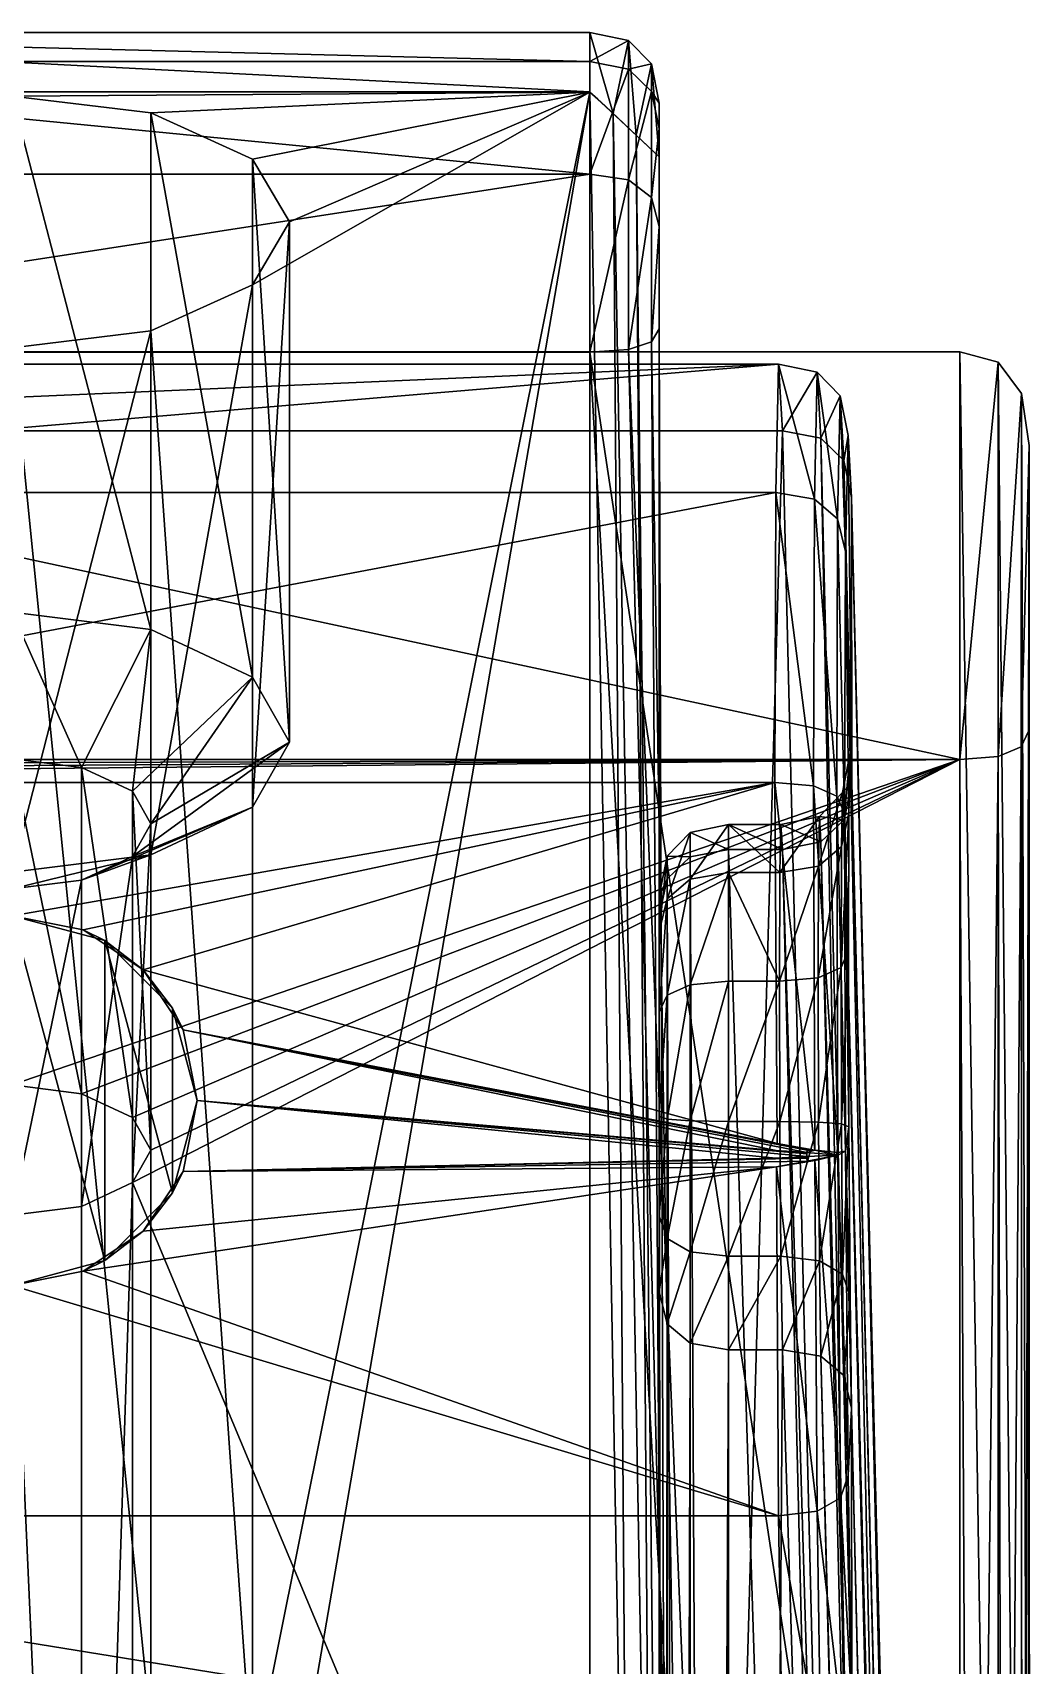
# Model space of a CAD drawing. Header units: metres. Extents: x -565 to 1231, y 366 to 1032.
# Drawn here: x 1209.28 to 1230.85, y 996.26 to 1031.61 of the extents above; entities that cross this region are included whole.
import ezdxf

# ---------------------------------------------------------------- set-up
doc = ezdxf.new("R2010")
doc.units = ezdxf.units.M

msp = doc.modelspace()

# ---------------------------------------------------------------- linework, layer by layer
for points in [[(1221.341, 1030.979, 765.622), (1221.341, 1031.607, 760.874), (1196.341, 1031.607, 760.874)], [(1196.341, 1031.607, 760.874), (1196.341, 1030.979, 765.622), (1221.341, 1030.979, 765.622)], [(1196.341, 1031.607, 760.874), (1221.341, 1031.607, 760.874), (1221.341, 1030.328, 756.259)], [(1221.341, 1030.328, 756.259), (1196.341, 1030.328, 756.259), (1196.341, 1031.607, 760.874)], [(1222.175, 1031.437, 760.886), (1221.341, 1031.607, 760.874), (1221.341, 1030.979, 765.622)], [(1221.841, 1029.859, 756.441), (1221.341, 1030.328, 756.259), (1221.341, 1031.607, 760.874)], [(1221.341, 1031.607, 760.874), (1222.175, 1031.437, 760.886), (1221.841, 1029.859, 756.441)], [(1221.341, 1030.979, 765.622), (1222.175, 1030.818, 765.567), (1222.175, 1031.437, 760.886)], [(1222.341, 1029.391, 756.623), (1221.841, 1029.859, 756.441), (1222.175, 1031.437, 760.886)], [(1222.675, 1030.928, 760.921), (1222.175, 1031.437, 760.886), (1222.175, 1030.818, 765.567)], [(1222.175, 1031.437, 760.886), (1222.675, 1030.928, 760.921), (1222.341, 1029.391, 756.623)], [(1196.341, 1030.979, 765.622), (1196.341, 1028.543, 769.747), (1221.341, 1028.543, 769.747)], [(1221.341, 1028.543, 769.747), (1221.341, 1030.979, 765.622), (1196.341, 1030.979, 765.622)], [(1222.175, 1030.818, 765.567), (1221.341, 1030.979, 765.622), (1221.341, 1028.543, 769.747)], [(1221.341, 1028.543, 769.747), (1222.175, 1028.417, 769.633), (1222.175, 1030.818, 765.567)], [(1222.175, 1030.818, 765.567), (1222.675, 1030.336, 765.4), (1222.675, 1030.928, 760.921)], [(1222.675, 1030.336, 765.4), (1222.175, 1030.818, 765.567), (1222.175, 1028.417, 769.633)], [(1222.841, 1028.922, 756.805), (1222.341, 1029.391, 756.623), (1222.675, 1030.928, 760.921)], [(1222.841, 1030.08, 760.98), (1222.675, 1030.928, 760.921), (1222.675, 1030.336, 765.4)], [(1222.675, 1030.928, 760.921), (1222.841, 1030.08, 760.98), (1222.841, 1028.922, 756.805)], [(1196.341, 1030.328, 756.259), (1221.341, 1030.328, 756.259), (1221.341, 1030.324, 756.252)], [(1196.341, 1030.328, 756.259), (1221.341, 1030.324, 756.252), (1221.341, 1030.321, 756.245)], [(1196.341, 1030.328, 756.259), (1221.341, 1030.321, 756.245), (1221.341, 1030.317, 756.239)], [(1196.341, 1030.328, 756.259), (1221.341, 1030.317, 756.239), (1208.841, 1030.233, 756.072)], [(1211.841, 1029.868, 755.356), (1208.841, 1030.233, 756.072), (1221.341, 1030.317, 756.239)], [(1214.036, 1028.87, 753.398), (1211.841, 1029.868, 755.356), (1221.341, 1030.317, 756.239)], [(1214.841, 1027.508, 750.725), (1214.036, 1028.87, 753.398), (1221.341, 1030.317, 756.239)], [(1214.036, 1026.146, 748.052), (1214.841, 1027.508, 750.725), (1221.341, 1030.317, 756.239)], [(1214.036, 993.907, 684.781), (1214.036, 1026.146, 748.052), (1221.341, 1030.317, 756.239)], [(1214.841, 992.545, 682.107), (1214.036, 993.907, 684.781), (1221.341, 1030.317, 756.239)], [(1214.841, 992.545, 682.107), (1221.341, 1030.317, 756.239), (1221.341, 984.033, 665.4)], [(1221.341, 1030.324, 756.252), (1221.341, 1030.328, 756.259), (1221.841, 1029.859, 756.441)], [(1221.341, 1030.321, 756.245), (1221.341, 1030.324, 756.252), (1221.675, 1030.012, 756.373)], [(1221.841, 1029.859, 756.441), (1221.675, 1030.012, 756.373), (1221.341, 1030.324, 756.252)], [(1221.341, 1030.317, 756.239), (1221.341, 1030.321, 756.245), (1221.508, 1030.165, 756.306)], [(1221.675, 1030.012, 756.373), (1221.508, 1030.165, 756.306), (1221.341, 1030.321, 756.245)], [(1221.341, 1030.317, 756.239), (1221.675, 1030.008, 756.367), (1221.841, 1029.853, 756.427)], [(1221.341, 1030.317, 756.239), (1221.508, 1030.165, 756.306), (1221.675, 1030.008, 756.367)], [(1221.341, 1030.317, 756.239), (1221.841, 1029.853, 756.427), (1222.175, 983.884, 665.474)], [(1222.175, 983.884, 665.474), (1221.341, 984.033, 665.4), (1221.341, 1030.317, 756.239)], [(1222.175, 1028.417, 769.633), (1222.675, 1028.038, 769.291), (1222.675, 1030.336, 765.4)], [(1222.841, 1029.532, 765.123), (1222.675, 1030.336, 765.4), (1222.675, 1028.038, 769.291)], [(1222.675, 1030.336, 765.4), (1222.841, 1029.532, 765.123), (1222.841, 1030.08, 760.98)], [(1211.841, 1018.687, 761.3), (1208.841, 1019.064, 762.01), (1208.841, 1030.233, 756.072)], [(1208.841, 1030.233, 756.072), (1211.841, 1029.868, 755.356), (1211.841, 1018.687, 761.3)], [(1222.008, 1029.7, 756.495), (1221.675, 1030.008, 756.367), (1221.508, 1030.165, 756.306)], [(1221.508, 1030.165, 756.306), (1221.675, 1030.012, 756.373), (1222.008, 1029.7, 756.495)], [(1222.341, 1029.391, 756.623), (1222.008, 1029.7, 756.495), (1221.675, 1030.012, 756.373)], [(1221.675, 1030.012, 756.373), (1221.841, 1029.859, 756.441), (1222.341, 1029.391, 756.623)], [(1222.341, 1029.387, 756.616), (1221.841, 1029.853, 756.427), (1221.675, 1030.008, 756.367)], [(1221.675, 1030.008, 756.367), (1222.008, 1029.7, 756.495), (1222.341, 1029.387, 756.616)], [(1222.841, 1030.08, 760.98), (1222.841, 1029.532, 765.123), (1222.841, 1028.922, 756.805)], [(1211.841, 1029.868, 755.356), (1214.036, 1028.87, 753.398), (1214.036, 1017.655, 759.361)], [(1214.036, 1017.655, 759.361), (1211.841, 1018.687, 761.3), (1211.841, 1029.868, 755.356)], [(1221.841, 1029.853, 756.427), (1222.341, 1029.387, 756.616), (1222.675, 983.437, 665.698)], [(1222.675, 983.437, 665.698), (1222.175, 983.884, 665.474), (1221.841, 1029.853, 756.427)], [(1222.841, 1028.922, 756.805), (1222.341, 1029.387, 756.616), (1222.008, 1029.7, 756.495)], [(1222.008, 1029.7, 756.495), (1222.341, 1029.391, 756.623), (1222.841, 1028.922, 756.805)], [(1222.341, 1029.387, 756.616), (1222.841, 1028.922, 756.805), (1222.841, 982.691, 666.071)], [(1222.841, 982.691, 666.071), (1222.675, 983.437, 665.698), (1222.341, 1029.387, 756.616)], [(1222.675, 1028.038, 769.291), (1222.841, 1027.407, 768.721), (1222.841, 1029.532, 765.123)], [(1222.841, 1029.532, 765.123), (1222.841, 1027.407, 768.721), (1222.841, 1028.922, 756.805)], [(1214.841, 1016.247, 756.713), (1214.036, 1017.655, 759.361), (1214.036, 1028.87, 753.398)], [(1214.036, 1028.87, 753.398), (1214.841, 1027.508, 750.725), (1214.841, 1016.247, 756.713)], [(1222.841, 1025.198, 770.351), (1222.841, 982.691, 666.071), (1222.841, 1028.922, 756.805)], [(1222.841, 1027.407, 768.721), (1222.841, 1025.198, 770.351), (1222.841, 1028.922, 756.805)], [(1221.341, 1028.543, 769.747), (1196.341, 1028.543, 769.747), (1196.341, 1024.69, 772.59)], [(1196.341, 1024.69, 772.59), (1221.341, 1024.69, 772.59), (1221.341, 1028.543, 769.747)], [(1222.175, 1028.417, 769.633), (1221.341, 1028.543, 769.747), (1221.341, 1024.69, 772.59)], [(1221.341, 1024.69, 772.59), (1222.175, 1024.746, 772.341), (1222.175, 1028.417, 769.633)], [(1222.675, 1028.038, 769.291), (1222.175, 1028.417, 769.633), (1222.175, 1024.746, 772.341)], [(1222.175, 1024.746, 772.341), (1222.675, 1024.916, 771.595), (1222.675, 1028.038, 769.291)], [(1222.841, 1027.407, 768.721), (1222.675, 1028.038, 769.291), (1222.675, 1024.916, 771.595)], [(1214.841, 1027.508, 750.725), (1214.036, 1026.146, 748.052), (1214.036, 1014.839, 754.064)], [(1214.036, 1014.839, 754.064), (1214.841, 1016.247, 756.713), (1214.841, 1027.508, 750.725)], [(1222.675, 1024.916, 771.595), (1222.841, 1025.198, 770.351), (1222.841, 1027.407, 768.721)], [(1211.841, 1013.808, 752.125), (1214.036, 1014.839, 754.064), (1214.036, 1026.146, 748.052)], [(1214.036, 1026.146, 748.052), (1211.841, 1025.149, 746.094), (1211.841, 1013.808, 752.125)], [(1214.036, 993.907, 684.781), (1211.841, 1025.149, 746.094), (1214.036, 1026.146, 748.052)], [(1211.841, 1025.149, 746.094), (1208.841, 1024.784, 745.378), (1208.841, 1013.43, 751.415)], [(1208.841, 1013.43, 751.415), (1211.841, 1013.808, 752.125), (1211.841, 1025.149, 746.094)], [(1211.841, 994.905, 686.738), (1208.841, 1024.784, 745.378), (1211.841, 1025.149, 746.094)], [(1214.036, 993.907, 684.781), (1211.841, 994.905, 686.738), (1211.841, 1025.149, 746.094)], [(1222.841, 1025.198, 770.351), (1222.675, 1024.916, 771.595), (1223.008, 972.285, 672.611)], [(1222.841, 1025.198, 770.351), (1222.841, 973.024, 672.225), (1222.841, 982.691, 666.071)], [(1223.008, 972.285, 672.611), (1222.841, 973.024, 672.225), (1222.841, 1025.198, 770.351)], [(1188.341, 1024.698, 772.606), (1229.342, 1024.698, 772.606), (1196.341, 1024.69, 772.59)], [(1188.341, 1024.698, 772.606), (1188.341, 1015.869, 777.3), (1229.342, 1015.869, 777.3)], [(1229.342, 1015.869, 777.3), (1229.342, 1024.698, 772.606), (1188.341, 1024.698, 772.606)], [(1229.342, 1024.698, 772.606), (1221.341, 1024.69, 772.59), (1196.341, 1024.69, 772.59)], [(1211.841, 994.905, 686.738), (1208.841, 995.27, 687.454), (1208.841, 1024.784, 745.378)], [(1222.175, 1024.746, 772.341), (1221.341, 1024.69, 772.59), (1224.341, 971.694, 672.919)], [(1229.342, 1024.698, 772.606), (1229.342, 971.694, 672.919), (1221.341, 1024.69, 772.59)], [(1229.342, 971.694, 672.919), (1224.341, 971.694, 672.919), (1221.341, 1024.69, 772.59)], [(1222.675, 1024.916, 771.595), (1222.175, 1024.746, 772.341), (1223.508, 971.842, 672.842)], [(1224.341, 971.694, 672.919), (1223.508, 971.842, 672.842), (1222.175, 1024.746, 772.341)], [(1223.508, 971.842, 672.842), (1223.008, 972.285, 672.611), (1222.675, 1024.916, 771.595)], [(1230.176, 971.546, 672.996), (1229.342, 971.694, 672.919), (1229.342, 1024.698, 772.606)], [(1229.342, 1024.698, 772.606), (1230.175, 1024.472, 772.537), (1230.176, 971.546, 672.996)], [(1230.175, 1024.472, 772.537), (1229.342, 1024.698, 772.606), (1229.342, 1015.869, 777.3)], [(1225.422, 1024.432, -3.349), (1192.26, 1024.432, -3.349), (1192.178, 1022.989, 4.761)], [(1192.178, 1022.989, 4.761), (1225.503, 1022.989, 4.761), (1225.422, 1024.432, -3.349)], [(1192.319, 1021.649, -11.101), (1192.26, 1024.432, -3.349), (1225.422, 1024.432, -3.349)], [(1225.422, 1024.432, -3.349), (1225.363, 1021.649, -11.101), (1192.319, 1021.649, -11.101)], [(1226.197, 1021.507, -11.003), (1225.363, 1021.649, -11.101), (1225.422, 1024.432, -3.349)], [(1225.422, 1024.432, -3.349), (1226.256, 1024.26, -3.334), (1226.197, 1021.507, -11.003)], [(1226.256, 1024.26, -3.334), (1225.422, 1024.432, -3.349), (1225.503, 1022.989, 4.761)], [(1225.503, 1022.989, 4.761), (1226.336, 1022.829, 4.711), (1226.256, 1024.26, -3.334)], [(1226.699, 1021.082, -10.709), (1226.197, 1021.507, -11.003), (1226.256, 1024.26, -3.334)], [(1226.256, 1024.26, -3.334), (1226.757, 1023.744, -3.291), (1226.699, 1021.082, -10.709)], [(1226.757, 1023.744, -3.291), (1226.256, 1024.26, -3.334), (1226.336, 1022.829, 4.711)], [(1229.342, 1015.869, 777.3), (1230.173, 1015.938, 777.075), (1230.175, 1024.472, 772.537)], [(1230.675, 1023.796, 772.33), (1230.175, 1024.472, 772.537), (1230.173, 1015.938, 777.075)], [(1230.678, 971.103, 673.228), (1230.176, 971.546, 672.996), (1230.175, 1024.472, 772.537)], [(1230.175, 1024.472, 772.537), (1230.675, 1023.796, 772.33), (1230.678, 971.103, 673.228)], [(1226.336, 1022.829, 4.711), (1226.836, 1022.348, 4.559), (1226.757, 1023.744, -3.291)], [(1226.87, 1020.372, -10.219), (1226.699, 1021.082, -10.709), (1226.757, 1023.744, -3.291)], [(1226.757, 1023.744, -3.291), (1226.925, 1022.885, -3.218), (1226.87, 1020.372, -10.219)], [(1226.925, 1022.885, -3.218), (1226.757, 1023.744, -3.291), (1226.836, 1022.348, 4.559)], [(1230.173, 1015.938, 777.075), (1230.669, 1016.145, 776.399), (1230.675, 1023.796, 772.33)], [(1230.841, 1022.669, 771.985), (1230.675, 1023.796, 772.33), (1230.669, 1016.145, 776.399)], [(1230.848, 970.364, 673.614), (1230.678, 971.103, 673.228), (1230.675, 1023.796, 772.33)], [(1230.675, 1023.796, 772.33), (1230.841, 1022.669, 771.985), (1230.848, 970.364, 673.614)], [(1221.341, 876.327, 319.283), (1225.503, 1022.989, 4.761), (1192.178, 1022.989, 4.761)], [(1196.341, 876.327, 319.283), (1221.341, 876.327, 319.283), (1192.178, 1022.989, 4.761)], [(1221.341, 876.327, 319.283), (1229.342, 865.039, 343.487), (1225.503, 1022.989, 4.761)], [(1226.336, 1022.829, 4.711), (1225.503, 1022.989, 4.761), (1229.342, 865.039, 343.487)], [(1226.836, 1022.348, 4.559), (1226.336, 1022.829, 4.711), (1230.175, 864.89, 343.413)], [(1229.342, 865.039, 343.487), (1230.175, 864.89, 343.413), (1226.336, 1022.829, 4.711)], [(1226.836, 1022.348, 4.559), (1227.002, 1021.547, 4.305), (1226.925, 1022.885, -3.218)], [(1226.87, 1020.372, -10.219), (1226.925, 1022.885, -3.218), (1227.005, 1015.37, 0.991)], [(1226.925, 1022.885, -3.218), (1227.002, 1021.547, 4.305), (1227.005, 1015.37, 0.991)], [(1230.669, 1016.145, 776.399), (1230.828, 1016.489, 775.272), (1230.841, 1022.669, 771.985)], [(1230.848, 970.364, 673.614), (1230.841, 1022.669, 771.985), (1230.828, 1016.489, 775.272)], [(1227.002, 1021.547, 4.305), (1226.836, 1022.348, 4.559), (1230.674, 864.438, 343.199)], [(1230.175, 864.89, 343.413), (1230.674, 864.438, 343.199), (1226.836, 1022.348, 4.559)], [(1192.341, 1015.378, -16.442), (1192.319, 1021.649, -11.101), (1225.363, 1021.649, -11.101)], [(1225.363, 1021.649, -11.101), (1225.341, 1015.378, -16.442), (1192.341, 1015.378, -16.442)], [(1226.175, 1015.303, -16.286), (1225.341, 1015.378, -16.442), (1225.363, 1021.649, -11.101)], [(1225.363, 1021.649, -11.101), (1226.197, 1021.507, -11.003), (1226.175, 1015.303, -16.286)], [(1226.679, 1015.08, -15.819), (1226.175, 1015.303, -16.286), (1226.197, 1021.507, -11.003)], [(1226.197, 1021.507, -11.003), (1226.699, 1021.082, -10.709), (1226.679, 1015.08, -15.819)], [(1227.002, 1021.547, 4.305), (1230.84, 863.683, 342.846), (1230.844, 857.377, 339.809)], [(1227.002, 1021.547, 4.305), (1230.844, 857.377, 339.809), (1227.005, 1015.37, 0.991)], [(1230.674, 864.438, 343.199), (1230.84, 863.683, 342.846), (1227.002, 1021.547, 4.305)], [(1226.851, 1014.709, -15.041), (1226.679, 1015.08, -15.819), (1226.699, 1021.082, -10.709)], [(1226.699, 1021.082, -10.709), (1226.87, 1020.372, -10.219), (1226.851, 1014.709, -15.041)], [(1226.851, 1014.709, -15.041), (1226.87, 1020.372, -10.219), (1226.945, 1014.701, -6.296)], [(1226.87, 1020.372, -10.219), (1227.005, 1015.37, 0.991), (1226.971, 1016.014, -2.637)], [(1226.87, 1020.372, -10.219), (1226.971, 1016.014, -2.637), (1226.945, 1014.701, -6.296)], [(1210.341, 1015.701, 759.945), (1208.841, 1015.89, 760.3), (1208.841, 1019.064, 762.01)], [(1208.841, 1019.064, 762.01), (1211.841, 1018.687, 761.3), (1210.341, 1015.701, 759.945)], [(1211.439, 1015.186, 758.976), (1210.341, 1015.701, 759.945), (1211.841, 1018.687, 761.3)], [(1211.841, 1018.687, 761.3), (1214.036, 1017.655, 759.361), (1211.439, 1015.186, 758.976)], [(1211.841, 1014.481, 757.651), (1211.439, 1015.186, 758.976), (1214.036, 1017.655, 759.361)], [(1214.036, 1017.655, 759.361), (1214.841, 1016.247, 756.713), (1211.841, 1014.481, 757.651)], [(1230.828, 1016.489, 775.272), (1230.669, 1016.145, 776.399), (1230.701, 963.498, 677.388)], [(1230.701, 963.498, 677.388), (1230.836, 964.193, 676.919), (1230.828, 1016.489, 775.272)], [(1230.848, 970.364, 673.614), (1230.828, 1016.489, 775.272), (1230.836, 964.193, 676.919)], [(1214.841, 1016.247, 756.713), (1214.036, 1014.839, 754.064), (1211.439, 1013.776, 756.327)], [(1211.439, 1013.776, 756.327), (1211.841, 1014.481, 757.651), (1214.841, 1016.247, 756.713)], [(1230.669, 1016.145, 776.399), (1230.173, 1015.938, 777.075), (1230.289, 963.187, 677.867)], [(1230.289, 963.187, 677.867), (1230.701, 963.498, 677.388), (1230.669, 1016.145, 776.399)], [(1229.342, 1015.869, 777.3), (1188.167, 1015.604, 776.803), (1188.081, 1015.472, 776.554)], [(1229.342, 1015.869, 777.3), (1188.081, 1015.472, 776.554), (1208.841, 1008.827, 764.056)], [(1229.342, 1015.869, 777.3), (1188.254, 1015.736, 777.052), (1188.167, 1015.604, 776.803)], [(1229.342, 1015.869, 777.3), (1188.341, 1015.869, 777.3), (1188.254, 1015.736, 777.052)], [(1210.341, 1008.637, 763.701), (1208.841, 1008.827, 764.056), (1208.841, 1015.89, 760.3)], [(1208.841, 1015.89, 760.3), (1210.341, 1015.701, 759.945), (1210.341, 1008.637, 763.701)], [(1210.341, 1008.637, 763.701), (1229.342, 1015.869, 777.3), (1208.841, 1008.827, 764.056)], [(1210.341, 1008.637, 763.701), (1211.439, 1008.121, 762.732), (1229.342, 1015.869, 777.3)], [(1211.439, 1006.713, 760.083), (1229.6, 963.258, 678.357), (1229.342, 1015.869, 777.3)], [(1211.841, 1007.418, 761.407), (1211.439, 1006.713, 760.083), (1229.342, 1015.869, 777.3)], [(1211.439, 1008.121, 762.732), (1211.841, 1007.418, 761.407), (1229.342, 1015.869, 777.3)], [(1226.782, 1013.991, -5.806), (1226.945, 1014.701, -6.296), (1226.971, 1016.014, -2.637)], [(1226.971, 1016.014, -2.637), (1226.806, 1015.155, -2.564), (1226.782, 1013.991, -5.806)], [(1226.806, 1015.155, -2.564), (1226.971, 1016.014, -2.637), (1227.005, 1015.37, 0.991)], [(1230.173, 1015.938, 777.075), (1229.342, 1015.869, 777.3), (1229.6, 963.258, 678.357)], [(1229.6, 963.258, 678.357), (1230.289, 963.187, 677.867), (1230.173, 1015.938, 777.075)], [(1210.341, 1015.701, 759.945), (1211.439, 1015.186, 758.976), (1211.439, 1008.121, 762.732)], [(1211.439, 1008.121, 762.732), (1210.341, 1008.637, 763.701), (1210.341, 1015.701, 759.945)], [(1192.341, 1015.378, -16.442), (1225.341, 1015.378, -16.442), (1208.841, 1012.488, -17.493)], [(1225.341, 1015.378, -16.442), (1210.375, 1012.183, -17.568), (1208.841, 1012.488, -17.493)], [(1225.341, 1015.378, -16.442), (1211.669, 1011.318, -17.749), (1210.375, 1012.183, -17.568)], [(1211.841, 1007.418, 761.407), (1211.439, 1008.121, 762.732), (1211.439, 1015.186, 758.976)], [(1211.439, 1015.186, 758.976), (1211.841, 1014.481, 757.651), (1211.841, 1007.418, 761.407)], [(1225.341, 1015.378, -16.442), (1225.389, 1007.562, -17.952), (1211.669, 1011.318, -17.749)], [(1225.341, 1015.378, -16.442), (1226.175, 1015.303, -16.286), (1226.209, 1007.418, -17.782)], [(1226.209, 1007.418, -17.782), (1225.389, 1007.562, -17.952), (1225.341, 1015.378, -16.442)], [(1226.175, 1015.303, -16.286), (1226.679, 1015.08, -15.819), (1226.703, 1007.363, -17.267)], [(1226.703, 1007.363, -17.267), (1226.209, 1007.418, -17.782), (1226.175, 1015.303, -16.286)], [(1226.284, 1013.566, -5.512), (1226.782, 1013.991, -5.806), (1226.806, 1015.155, -2.564)], [(1226.806, 1015.155, -2.564), (1226.307, 1014.639, -2.521), (1226.284, 1013.566, -5.512)], [(1226.307, 1014.639, -2.521), (1226.806, 1015.155, -2.564), (1226.838, 1014.568, 0.738)], [(1226.679, 1015.08, -15.819), (1226.851, 1014.709, -15.041), (1226.872, 1007.397, -16.407)], [(1226.872, 1007.397, -16.407), (1226.703, 1007.363, -17.267), (1226.679, 1015.08, -15.819)], [(1227.005, 1015.37, 0.991), (1226.838, 1014.568, 0.738), (1226.806, 1015.155, -2.564)], [(1226.838, 1014.568, 0.738), (1227.005, 1015.37, 0.991), (1230.844, 857.377, 339.809)], [(1210.341, 1013.261, 755.357), (1211.439, 1013.776, 756.327), (1214.036, 1014.839, 754.064)], [(1214.036, 1014.839, 754.064), (1211.841, 1013.808, 752.125), (1210.341, 1013.261, 755.357)], [(1226.773, 1011.368, -8.039), (1226.935, 1011.739, -8.817), (1226.945, 1014.701, -6.296)], [(1226.945, 1014.701, -6.296), (1226.782, 1013.991, -5.806), (1226.773, 1011.368, -8.039)], [(1226.851, 1014.709, -15.041), (1226.945, 1014.701, -6.296), (1226.935, 1011.739, -8.817)], [(1226.851, 1014.709, -15.041), (1226.935, 1011.739, -8.817), (1226.943, 1007.918, -9.531)], [(1226.872, 1007.397, -16.407), (1226.851, 1014.709, -15.041), (1226.943, 1007.918, -9.531)], [(1211.841, 1014.481, 757.651), (1211.439, 1013.776, 756.327), (1211.439, 1006.713, 760.083)], [(1211.439, 1006.713, 760.083), (1211.841, 1007.418, 761.407), (1211.841, 1014.481, 757.651)], [(1224.341, 1014.467, -2.506), (1223.508, 1014.295, -2.492), (1223.508, 1013.282, -5.315)], [(1223.508, 1013.282, -5.315), (1224.341, 1013.424, -5.413), (1224.341, 1014.467, -2.506)], [(1223.508, 1014.295, -2.492), (1224.341, 1014.467, -2.506), (1224.341, 1013.927, 0.535)], [(1224.341, 1014.467, -2.506), (1225.474, 1014.467, -2.506), (1225.505, 1013.927, 0.535)], [(1225.505, 1013.927, 0.535), (1224.341, 1013.927, 0.535), (1224.341, 1014.467, -2.506)], [(1225.452, 1013.424, -5.413), (1225.474, 1014.467, -2.506), (1224.341, 1014.467, -2.506)], [(1224.341, 1014.467, -2.506), (1224.341, 1013.424, -5.413), (1225.452, 1013.424, -5.413)], [(1225.452, 1013.424, -5.413), (1226.284, 1013.566, -5.512), (1226.307, 1014.639, -2.521)], [(1226.307, 1014.639, -2.521), (1225.474, 1014.467, -2.506), (1225.452, 1013.424, -5.413)], [(1225.474, 1014.467, -2.506), (1226.307, 1014.639, -2.521), (1226.338, 1014.087, 0.586)], [(1226.338, 1014.087, 0.586), (1225.505, 1013.927, 0.535), (1225.474, 1014.467, -2.506)], [(1226.838, 1014.568, 0.738), (1226.338, 1014.087, 0.586), (1226.307, 1014.639, -2.521)], [(1226.338, 1014.087, 0.586), (1226.838, 1014.568, 0.738), (1230.676, 856.621, 339.457)], [(1230.844, 857.377, 339.809), (1230.676, 856.621, 339.457), (1226.838, 1014.568, 0.738)], [(1223.508, 1014.295, -2.492), (1223.008, 1013.78, -2.448), (1223.008, 1012.857, -5.021)], [(1223.008, 1012.857, -5.021), (1223.508, 1013.282, -5.315), (1223.508, 1014.295, -2.492)], [(1223.008, 1013.78, -2.448), (1223.508, 1014.295, -2.492), (1223.508, 1013.767, 0.484)], [(1224.341, 1013.927, 0.535), (1223.508, 1013.767, 0.484), (1223.508, 1014.295, -2.492)], [(1225.505, 1013.927, 0.535), (1226.338, 1014.087, 0.586), (1230.175, 856.167, 339.248)], [(1226.276, 1011.146, -7.572), (1226.773, 1011.368, -8.039), (1226.782, 1013.991, -5.806)], [(1226.782, 1013.991, -5.806), (1226.284, 1013.566, -5.512), (1226.276, 1011.146, -7.572)], [(1230.676, 856.621, 339.457), (1230.175, 856.167, 339.248), (1226.338, 1014.087, 0.586)], [(1211.841, 1013.808, 752.125), (1208.841, 1013.43, 751.415), (1208.841, 1013.073, 755.003)], [(1208.841, 1013.073, 755.003), (1210.341, 1013.261, 755.357), (1211.841, 1013.808, 752.125)], [(1210.341, 1006.197, 759.113), (1211.439, 1006.713, 760.083), (1211.439, 1013.776, 756.327)], [(1211.439, 1013.776, 756.327), (1210.341, 1013.261, 755.357), (1210.341, 1006.197, 759.113)], [(1223.008, 1013.78, -2.448), (1222.841, 1012.92, -2.375), (1222.841, 1012.147, -4.53)], [(1222.841, 1012.147, -4.53), (1223.008, 1012.857, -5.021), (1223.008, 1013.78, -2.448)], [(1222.841, 1012.92, -2.375), (1223.008, 1013.78, -2.448), (1223.008, 1013.286, 0.332)], [(1223.508, 1013.767, 0.484), (1223.008, 1013.286, 0.332), (1223.008, 1013.78, -2.448)], [(1223.008, 1013.286, 0.332), (1223.508, 1013.767, 0.484), (1223.508, 852.219, 346.923)], [(1223.508, 1013.767, 0.484), (1224.341, 1013.927, 0.535), (1224.341, 852.374, 346.985)], [(1224.341, 852.374, 346.985), (1223.508, 852.219, 346.923), (1223.508, 1013.767, 0.484)], [(1229.342, 856.014, 339.182), (1224.341, 852.374, 346.985), (1224.341, 1013.927, 0.535)], [(1225.505, 1013.927, 0.535), (1229.342, 856.014, 339.182), (1224.341, 1013.927, 0.535)], [(1230.175, 856.167, 339.248), (1229.342, 856.014, 339.182), (1225.505, 1013.927, 0.535)], [(1223.008, 1013.286, 0.332), (1222.841, 1012.484, 0.079), (1222.841, 1012.92, -2.375)], [(1222.841, 1012.484, 0.079), (1223.008, 1013.286, 0.332), (1223.008, 851.754, 346.736)], [(1223.508, 852.219, 346.923), (1223.008, 851.754, 346.736), (1223.008, 1013.286, 0.332)], [(1223.508, 1013.282, -5.315), (1223.008, 1012.857, -5.021), (1223.008, 1010.774, -6.793)], [(1223.008, 1010.774, -6.793), (1223.508, 1010.997, -7.26), (1223.508, 1013.282, -5.315)], [(1224.341, 1013.424, -5.413), (1223.508, 1013.282, -5.315), (1223.508, 1010.997, -7.26)], [(1223.508, 1010.997, -7.26), (1224.341, 1011.071, -7.416), (1224.341, 1013.424, -5.413)], [(1224.341, 1013.424, -5.413), (1224.341, 1011.071, -7.416), (1225.444, 1011.071, -7.416)], [(1225.444, 1011.071, -7.416), (1225.452, 1013.424, -5.413), (1224.341, 1013.424, -5.413)], [(1225.444, 1011.071, -7.416), (1226.276, 1011.146, -7.572), (1226.284, 1013.566, -5.512)], [(1226.284, 1013.566, -5.512), (1225.452, 1013.424, -5.413), (1225.444, 1011.071, -7.416)], [(1210.341, 1013.261, 755.357), (1208.841, 1013.073, 755.003), (1208.841, 1006.009, 758.758)], [(1208.841, 1006.009, 758.758), (1210.341, 1006.197, 759.113), (1210.341, 1013.261, 755.357)], [(1222.841, 1012.147, -4.53), (1222.841, 1012.92, -2.375), (1222.841, 1012.484, 0.079)], [(1223.008, 1012.857, -5.021), (1222.841, 1012.147, -4.53), (1222.841, 1010.403, -6.015)], [(1222.841, 1010.403, -6.015), (1223.008, 1010.774, -6.793), (1223.008, 1012.857, -5.021)], [(1210.375, 1012.183, -17.568), (1210.841, 1011.954, 11.999), (1208.841, 1012.488, 11.999)], [(1208.841, 1012.488, 11.999), (1208.841, 1012.488, -17.493), (1210.375, 1012.183, -17.568)], [(1208.841, 1012.488, 11.999), (1210.841, 1011.954, 11.999), (1210.841, 1005.024, 11.999)], [(1208.841, 1012.488, 11.999), (1210.841, 1005.024, 11.999), (1208.841, 1004.489, 11.999)], [(1222.841, 1010.403, -6.015), (1222.841, 1012.147, -4.53), (1222.841, 1012.484, 0.079)], [(1222.841, 1008.152, -6.436), (1222.841, 1010.403, -6.015), (1222.841, 1012.484, 0.079)], [(1222.841, 1005.992, -5.681), (1222.841, 1008.152, -6.436), (1222.841, 1012.484, 0.079)], [(1222.841, 1012.484, 0.079), (1222.841, 850.98, 346.426), (1222.841, 1004.358, -3.797)], [(1222.841, 1005.992, -5.681), (1222.841, 1012.484, 0.079), (1222.841, 1004.358, -3.797)], [(1223.008, 851.754, 346.736), (1222.841, 850.98, 346.426), (1222.841, 1012.484, 0.079)], [(1211.669, 1011.318, -17.749), (1210.841, 1011.954, 11.999), (1210.375, 1012.183, -17.568)], [(1212.305, 1010.488, 11.999), (1210.841, 1011.954, 11.999), (1211.669, 1011.318, -17.749)], [(1210.841, 1011.954, 11.999), (1212.305, 1010.488, 11.999), (1212.305, 1006.489, 11.999)], [(1210.841, 1011.954, 11.999), (1212.305, 1006.489, 11.999), (1210.841, 1005.024, 11.999)], [(1226.935, 1011.739, -8.817), (1226.773, 1011.368, -8.039), (1226.781, 1007.983, -8.671)], [(1226.781, 1007.983, -8.671), (1226.943, 1007.918, -9.531), (1226.935, 1011.739, -8.817)], [(1212.535, 1010.023, -17.927), (1212.305, 1010.488, 11.999), (1211.669, 1011.318, -17.749)], [(1225.389, 1007.562, -17.952), (1212.535, 1010.023, -17.927), (1211.669, 1011.318, -17.749)], [(1226.773, 1011.368, -8.039), (1226.276, 1011.146, -7.572), (1226.284, 1008.022, -8.155)], [(1226.284, 1008.022, -8.155), (1226.781, 1007.983, -8.671), (1226.773, 1011.368, -8.039)], [(1223.508, 1010.997, -7.26), (1223.008, 1010.774, -6.793), (1223.008, 1008.087, -7.296)], [(1223.008, 1008.087, -7.296), (1223.508, 1008.048, -7.811), (1223.508, 1010.997, -7.26)], [(1224.341, 1011.071, -7.416), (1223.508, 1010.997, -7.26), (1223.508, 1008.048, -7.811)], [(1223.508, 1008.048, -7.811), (1224.341, 1008.035, -7.983), (1224.341, 1011.071, -7.416)], [(1225.444, 1011.071, -7.416), (1224.341, 1011.071, -7.416), (1224.341, 1008.035, -7.983)], [(1224.341, 1008.035, -7.983), (1225.452, 1008.035, -7.983), (1225.444, 1011.071, -7.416)], [(1226.276, 1011.146, -7.572), (1225.444, 1011.071, -7.416), (1225.452, 1008.035, -7.983)], [(1225.452, 1008.035, -7.983), (1226.284, 1008.022, -8.155), (1226.276, 1011.146, -7.572)], [(1212.841, 1008.489, 11.999), (1212.305, 1010.488, 11.999), (1212.535, 1010.023, -17.927)], [(1212.305, 1010.488, 11.999), (1212.841, 1008.489, 11.999), (1212.305, 1006.489, 11.999)], [(1223.008, 1010.774, -6.793), (1222.841, 1010.403, -6.015), (1222.841, 1008.152, -6.436)], [(1222.841, 1008.152, -6.436), (1223.008, 1008.087, -7.296), (1223.008, 1010.774, -6.793)], [(1212.535, 1010.023, -17.927), (1212.841, 1008.489, -18.001), (1212.841, 1008.489, 11.999)], [(1212.535, 1010.023, -17.927), (1225.389, 1007.562, -17.952), (1226.042, 1007.419, -17.954)], [(1212.535, 1010.023, -17.927), (1226.042, 1007.419, -17.954), (1226.035, 1007.368, -17.957)], [(1212.535, 1010.023, -17.927), (1226.035, 1007.368, -17.957), (1225.368, 1007.408, -17.96)], [(1212.841, 1008.489, -18.001), (1212.535, 1010.023, -17.927), (1225.368, 1007.408, -17.96)], [(1212.535, 1006.955, -17.927), (1212.305, 1006.489, 11.999), (1212.841, 1008.489, 11.999)], [(1212.841, 1008.489, 11.999), (1212.841, 1008.489, -18.001), (1212.535, 1006.955, -17.927)], [(1212.535, 1006.955, -17.927), (1212.841, 1008.489, -18.001), (1225.363, 1007.246, -17.952)], [(1212.841, 1008.489, -18.001), (1225.368, 1007.408, -17.96), (1226.032, 1007.333, -17.957)], [(1212.841, 1008.489, -18.001), (1226.032, 1007.333, -17.957), (1226.03, 1007.278, -17.954)], [(1212.841, 1008.489, -18.001), (1226.03, 1007.278, -17.954), (1225.363, 1007.246, -17.952)], [(1223.008, 1008.087, -7.296), (1222.841, 1008.152, -6.436), (1222.841, 1005.992, -5.681)], [(1222.841, 1005.992, -5.681), (1223.008, 1005.507, -6.394), (1223.008, 1008.087, -7.296)], [(1223.508, 1008.048, -7.811), (1223.008, 1008.087, -7.296), (1223.008, 1005.507, -6.394)], [(1223.008, 1005.507, -6.394), (1223.508, 1005.217, -6.822), (1223.508, 1008.048, -7.811)], [(1224.341, 1008.035, -7.983), (1223.508, 1008.048, -7.811), (1223.508, 1005.217, -6.822)], [(1223.508, 1005.217, -6.822), (1224.341, 1005.12, -6.965), (1224.341, 1008.035, -7.983)], [(1224.341, 1005.12, -6.965), (1225.474, 1005.12, -6.965), (1225.452, 1008.035, -7.983)], [(1225.452, 1008.035, -7.983), (1224.341, 1008.035, -7.983), (1224.341, 1005.12, -6.965)], [(1226.284, 1008.022, -8.155), (1225.452, 1008.035, -7.983), (1225.474, 1005.12, -6.965)], [(1225.474, 1005.12, -6.965), (1226.307, 1005.023, -7.108), (1226.284, 1008.022, -8.155)], [(1226.781, 1007.983, -8.671), (1226.284, 1008.022, -8.155), (1226.307, 1005.023, -7.108)], [(1226.307, 1005.023, -7.108), (1226.805, 1004.733, -7.536), (1226.781, 1007.983, -8.671)], [(1226.943, 1007.918, -9.531), (1226.781, 1007.983, -8.671), (1226.805, 1004.733, -7.536)], [(1226.805, 1004.733, -7.536), (1226.968, 1004.248, -8.249), (1226.943, 1007.918, -9.531)], [(1226.872, 1007.397, -16.407), (1226.943, 1007.918, -9.531), (1226.968, 1004.248, -8.249)], [(1226.032, 1007.239, -17.95), (1225.363, 1007.246, -17.952), (1226.03, 1007.278, -17.954)], [(1226.032, 1007.333, -17.957), (1225.368, 1007.408, -17.96), (1226.035, 1007.368, -17.957)], [(1226.042, 1007.419, -17.954), (1225.389, 1007.562, -17.952), (1226.209, 1007.418, -17.782)], [(1226.03, 1007.278, -17.954), (1226.032, 1007.333, -17.957), (1226.035, 1007.368, -17.957)], [(1226.702, 1007.307, -17.263), (1226.03, 1007.278, -17.954), (1226.035, 1007.368, -17.957)], [(1226.702, 1007.307, -17.263), (1226.037, 1007.176, -17.939), (1226.03, 1007.278, -17.954)], [(1226.037, 1007.176, -17.939), (1226.032, 1007.239, -17.95), (1226.03, 1007.278, -17.954)], [(1226.209, 1007.418, -17.782), (1226.035, 1007.368, -17.957), (1226.042, 1007.419, -17.954)], [(1226.209, 1007.418, -17.782), (1226.702, 1007.307, -17.263), (1226.035, 1007.368, -17.957)], [(1226.702, 1007.307, -17.263), (1226.205, 1007.193, -17.767), (1226.037, 1007.176, -17.939)], [(1226.205, 1007.193, -17.767), (1226.702, 1007.307, -17.263), (1226.759, 999.891, -14.668)], [(1226.209, 1007.418, -17.782), (1226.703, 1007.363, -17.267), (1226.702, 1007.307, -17.263)], [(1226.702, 1007.307, -17.263), (1226.872, 1007.397, -16.407), (1226.929, 1000.375, -13.955)], [(1226.703, 1007.363, -17.267), (1226.872, 1007.397, -16.407), (1226.702, 1007.307, -17.263)], [(1226.929, 1000.375, -13.955), (1226.759, 999.891, -14.668), (1226.702, 1007.307, -17.263)], [(1226.872, 1007.397, -16.407), (1226.968, 1004.248, -8.249), (1227.001, 1001.834, -5.465)], [(1226.929, 1000.375, -13.955), (1226.872, 1007.397, -16.407), (1227.001, 1001.834, -5.465)], [(1225.38, 1007.056, -17.92), (1210.375, 1004.795, -17.568), (1211.669, 1005.661, -17.749)], [(1210.375, 1004.795, -17.568), (1225.38, 1007.056, -17.92), (1225.422, 999.503, -15.239)], [(1212.535, 1006.955, -17.927), (1225.38, 1007.056, -17.92), (1211.669, 1005.661, -17.749)], [(1211.669, 1005.661, -17.749), (1212.305, 1006.489, 11.999), (1212.535, 1006.955, -17.927)], [(1212.535, 1006.955, -17.927), (1225.363, 1007.246, -17.952), (1226.032, 1007.239, -17.95)], [(1212.535, 1006.955, -17.927), (1226.032, 1007.239, -17.95), (1226.037, 1007.176, -17.939)], [(1212.535, 1006.955, -17.927), (1226.037, 1007.176, -17.939), (1225.38, 1007.056, -17.92)], [(1226.205, 1007.193, -17.767), (1225.38, 1007.056, -17.92), (1226.037, 1007.176, -17.939)], [(1225.38, 1007.056, -17.92), (1226.205, 1007.193, -17.767), (1226.257, 999.6, -15.096)], [(1226.257, 999.6, -15.096), (1225.422, 999.503, -15.239), (1225.38, 1007.056, -17.92)], [(1226.759, 999.891, -14.668), (1226.257, 999.6, -15.096), (1226.205, 1007.193, -17.767)], [(1211.439, 1006.713, 760.083), (1210.341, 1006.197, 759.113), (1210.341, 972.488, 695.714)], [(1211.439, 1006.713, 760.083), (1210.341, 972.488, 695.714), (1211.439, 971.973, 694.745)], [(1211.439, 1006.713, 760.083), (1211.439, 971.973, 694.745), (1229.6, 963.258, 678.357)], [(1212.305, 1006.489, 11.999), (1211.669, 1005.661, -17.749), (1210.841, 1005.024, 11.999)], [(1210.341, 1006.197, 759.113), (1208.841, 1006.009, 758.758), (1210.341, 972.488, 695.714)], [(1208.841, 1006.009, 758.758), (1208.841, 972.677, 696.069), (1210.341, 972.488, 695.714)], [(1223.008, 1005.507, -6.394), (1222.841, 1005.992, -5.681), (1222.841, 1004.358, -3.797)], [(1210.375, 1004.795, -17.568), (1210.841, 1005.024, 11.999), (1211.669, 1005.661, -17.749)], [(1222.841, 1004.358, -3.797), (1223.008, 1003.657, -4.26), (1223.008, 1005.507, -6.394)], [(1223.508, 1005.217, -6.822), (1223.008, 1005.507, -6.394), (1223.008, 1003.657, -4.26)], [(1223.008, 1003.657, -4.26), (1223.508, 1003.236, -4.538), (1223.508, 1005.217, -6.822)], [(1224.341, 1005.12, -6.965), (1223.508, 1005.217, -6.822), (1223.508, 1003.236, -4.538)], [(1208.841, 1004.489, 11.999), (1210.841, 1005.024, 11.999), (1210.375, 1004.795, -17.568)], [(1223.508, 1003.236, -4.538), (1224.341, 1003.096, -4.631), (1224.341, 1005.12, -6.965)], [(1225.474, 1005.12, -6.965), (1224.341, 1005.12, -6.965), (1224.341, 1003.096, -4.631)], [(1224.341, 1003.096, -4.631), (1225.505, 1003.096, -4.631), (1225.474, 1005.12, -6.965)], [(1226.307, 1005.023, -7.108), (1225.474, 1005.12, -6.965), (1225.505, 1003.096, -4.631)], [(1225.505, 1003.096, -4.631), (1226.338, 1002.956, -4.724), (1226.307, 1005.023, -7.108)], [(1226.805, 1004.733, -7.536), (1226.307, 1005.023, -7.108), (1226.338, 1002.956, -4.724)], [(1225.422, 999.503, -15.239), (1192.26, 999.503, -15.239), (1208.841, 1004.489, -17.493)], [(1210.375, 1004.795, -17.568), (1208.841, 1004.489, -17.493), (1208.841, 1004.489, 11.999)], [(1210.375, 1004.795, -17.568), (1225.422, 999.503, -15.239), (1208.841, 1004.489, -17.493)], [(1226.338, 1002.956, -4.724), (1226.836, 1002.535, -5.002), (1226.805, 1004.733, -7.536)], [(1226.968, 1004.248, -8.249), (1226.805, 1004.733, -7.536), (1226.836, 1002.535, -5.002)], [(1222.841, 850.98, 346.426), (1222.841, 840.487, 332.188), (1222.841, 1004.358, -3.797)], [(1223.008, 1003.657, -4.26), (1222.841, 1004.358, -3.797), (1222.841, 840.487, 332.188)], [(1226.836, 1002.535, -5.002), (1227.001, 1001.834, -5.465), (1226.968, 1004.248, -8.249)], [(1222.841, 840.487, 332.188), (1223.008, 839.766, 331.767), (1223.008, 1003.657, -4.26)], [(1223.508, 1003.236, -4.538), (1223.008, 1003.657, -4.26), (1223.008, 839.766, 331.767)], [(1223.008, 839.766, 331.767), (1223.508, 839.333, 331.515), (1223.508, 1003.236, -4.538)], [(1224.341, 1003.096, -4.631), (1223.508, 1003.236, -4.538), (1223.508, 839.333, 331.515)], [(1223.508, 839.333, 331.515), (1224.341, 839.188, 331.431), (1224.341, 1003.096, -4.631)], [(1225.505, 1003.096, -4.631), (1224.341, 1003.096, -4.631), (1224.341, 839.188, 331.431)], [(1230.586, 839.3, 331.202), (1225.505, 1003.096, -4.631), (1224.341, 839.188, 331.431)], [(1226.338, 1002.956, -4.724), (1225.505, 1003.096, -4.631), (1230.586, 839.3, 331.202)], [(1226.836, 1002.535, -5.002), (1226.338, 1002.956, -4.724), (1230.728, 839.274, 331.189)], [(1230.586, 839.3, 331.202), (1230.728, 839.274, 331.189), (1226.338, 1002.956, -4.724)], [(1227.001, 1001.834, -5.465), (1226.836, 1002.535, -5.002), (1230.813, 839.198, 331.151)], [(1230.728, 839.274, 331.189), (1230.813, 839.198, 331.151), (1226.836, 1002.535, -5.002)], [(1227.006, 995.37, -8.181), (1226.929, 1000.375, -13.955), (1227.001, 1001.834, -5.465)], [(1227.006, 995.37, -8.181), (1227.001, 1001.834, -5.465), (1230.841, 839.071, 331.089)], [(1230.813, 839.198, 331.151), (1230.841, 839.071, 331.089), (1227.001, 1001.834, -5.465)], [(1226.759, 999.891, -14.668), (1226.929, 1000.375, -13.955), (1227.006, 995.37, -8.181)], [(1226.257, 999.6, -15.096), (1226.759, 999.891, -14.668), (1226.838, 994.669, -8.644)], [(1227.006, 995.37, -8.181), (1226.838, 994.669, -8.644), (1226.759, 999.891, -14.668)], [(1225.503, 994.108, -9.015), (1192.178, 994.108, -9.015), (1192.26, 999.503, -15.239)], [(1192.26, 999.503, -15.239), (1225.422, 999.503, -15.239), (1225.503, 994.108, -9.015)], [(1225.422, 999.503, -15.239), (1226.257, 999.6, -15.096), (1226.337, 994.248, -8.922)], [(1226.337, 994.248, -8.922), (1225.503, 994.108, -9.015), (1225.422, 999.503, -15.239)], [(1226.838, 994.669, -8.644), (1226.337, 994.248, -8.922), (1226.257, 999.6, -15.096)]]:
    msp.add_3dface(points)

doc.saveas('drawing.dxf')
